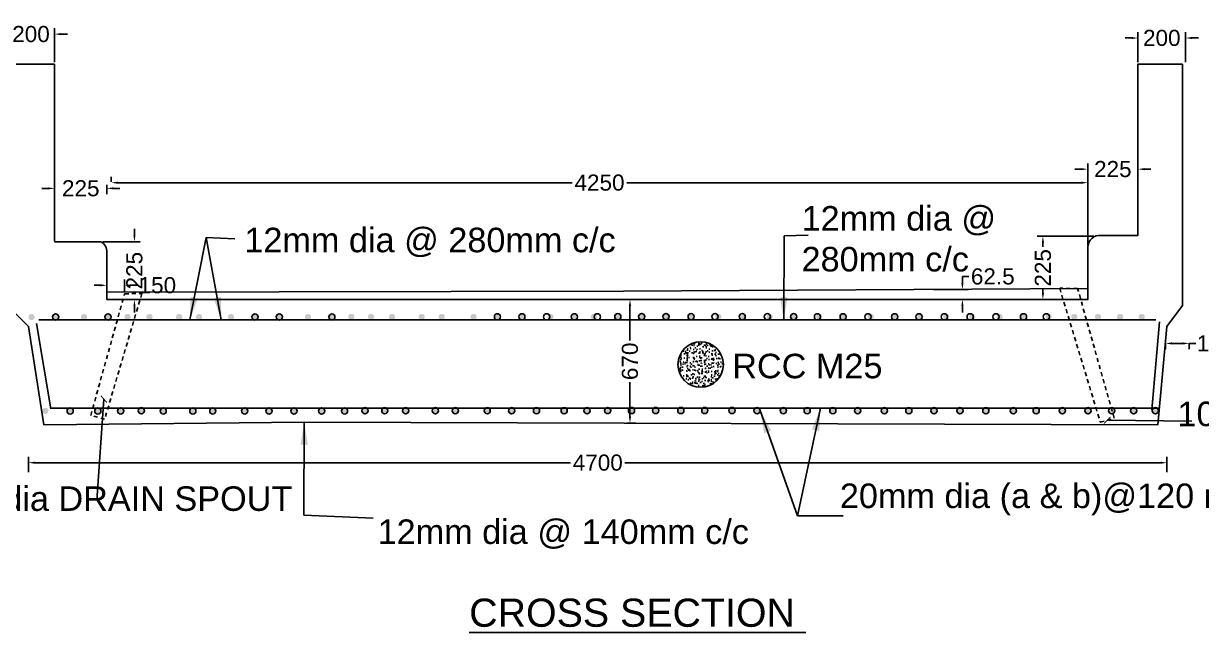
# Model space of a CAD drawing. Header units: inches. Extents: x -199 to -97, y 22 to 107.
# Drawn here: x -170.01 to -133.42, y 53.2 to 72.1 of the extents above; entities that cross this region are included whole.
import ezdxf

# ---------------------------------------------------------------- set-up
doc = ezdxf.new("R2010")
doc.units = ezdxf.units.IN
doc.header["$MEASUREMENT"] = 0
doc.linetypes.add('HIDDEN', pattern=[9.525, 6.35, -3.175])
for name, color, linetype in [('DIMENSION', 255, 'Continuous'), ('DRAWING', 7, 'Continuous'), ('HATCH', 7, 'Continuous'), ('TEXT', 255, 'Continuous')]:
    doc.layers.add(name, color=color, linetype=linetype)
doc.styles.get("Standard").update_dxf_attribs({"font": 'arial.ttf'})
doc.styles.add('TIMES NEW ROMAN', font='times.ttf')
doc.dimstyles.new('dig', dxfattribs={"dimtxt": 0.5, "dimasz": 0.2, "dimexe": 0.18, "dimexo": 0.0625, "dimgap": 0.09, "dimtad": 0, "dimtih": 1, "dimtoh": 1, "dimdec": 4, "dimzin": 0, "dimdsep": 46, "dimtxsty": 'Standard', "dimcen": 0, "dimadec": 0, "dimazin": 0, "dimtfac": 1, "dimtdec": 4, "dimtofl": 0, "dimtmove": 0, "dimatfit": 3, "dimldrblk": 'ARCHTICK', "dimfxl": 1, "dimtolj": 1, "dimtzin": 0, "dimarcsym": 0})
doc.dimstyles.new('ISO-25', dxfattribs={"dimtxt": 0.636364, "dimasz": 0.703125, "dimexe": 1.25, "dimexo": 0.625, "dimtad": 0, "dimtih": 1, "dimtoh": 1, "dimlfac": 100, "dimtxsty": 'TIMES NEW ROMAN', "dimcen": 2.5, "dimadec": 0, "dimazin": 0, "dimtfac": 1, "dimtmove": 0, "dimatfit": 3, "dimfxl": 1, "dimarcsym": 0})

# ---------------------------------------------------------------- blocks, each defined once
blk = doc.blocks.new('*D53')
at = {"layer": 'Defpoints', "color": 0, "ltscale": 0.02, "transparency": 16777216}
for p in [(-134.493, 58.469), (-169.858, 58.114), (-134.493, 58.114)]:
    blk.add_point(p, dxfattribs=at)
at = {"layer": 'DIMENSION', "color": 0, "lineweight": -2, "ltscale": 0.02, "transparency": 16777216}
for p, q in [((-169.858, 58.176), (-169.858, 58.649)), ((-134.493, 58.176), (-134.493, 58.649)), ((-169.658, 58.469), (-153.021, 58.469)), ((-134.693, 58.469), (-151.33, 58.469))]:
    blk.add_line(p, q, dxfattribs=at)
at = {"layer": 'DIMENSION', "color": 0, "ltscale": 0.02, "transparency": 16777216}
for points in [[(-169.658, 58.502), (-169.658, 58.435), (-169.858, 58.469)], [(-134.693, 58.502), (-134.693, 58.435), (-134.493, 58.469)]]:
    blk.add_solid(points, dxfattribs=at)
at = {"layer": 'DIMENSION', "color": 0, "ltscale": 0.02, "transparency": 16777216, "insert": (-152.175, 58.469), "char_height": 0.5, "attachment_point": 5}
blk.add_mtext('\\A1;4700', dxfattribs=at)
blk = doc.blocks.new('_ArchTick')
at = {"color": 0, "linetype": 'ByBlock', "const_width": 0.15}
blk.add_lwpolyline([(-0.5, -0.5), (0.5, 0.5)], dxfattribs=at)
blk = doc.blocks.new('*D56')
at = {"layer": 'Defpoints', "color": 0, "ltscale": 0.02, "transparency": 16777216}
for p in [(-151.336, 63.534), (-151.347, 59.698), (-151.175, 59.698)]:
    blk.add_point(p, dxfattribs=at)
at = {"layer": 'DIMENSION', "color": 0, "lineweight": -2, "ltscale": 0.02, "transparency": 16777216}
for p, q in [((-151.274, 63.534), (-150.995, 63.534)), ((-151.175, 63.334), (-151.175, 62.259)), ((-151.175, 59.898), (-151.175, 60.973)), ((-151.285, 59.698), (-150.995, 59.698))]:
    blk.add_line(p, q, dxfattribs=at)
at = {"layer": 'DIMENSION', "color": 0, "ltscale": 0.02, "transparency": 16777216}
for points in [[(-151.208, 63.334), (-151.141, 63.334), (-151.175, 63.534)], [(-151.208, 59.898), (-151.141, 59.898), (-151.175, 59.698)]]:
    blk.add_solid(points, dxfattribs=at)
at = {"layer": 'DIMENSION', "color": 0, "ltscale": 0.02, "transparency": 16777216, "insert": (-151.175, 61.616), "char_height": 0.5, "attachment_point": 5, "rotation": 90}
blk.add_mtext('\\A1;670', dxfattribs=at)
blk = doc.blocks.new('*D57')
at = {"layer": 'Defpoints', "color": 0, "ltscale": 0.02, "transparency": 16777216}
for p in [(-136.706, 65.503), (-138.346, 63.534), (-136.954, 63.534)]:
    blk.add_point(p, dxfattribs=at)
at = {"layer": 'DIMENSION', "color": 0, "lineweight": -2, "ltscale": 0.02, "transparency": 16777216}
for p, q in [((-136.769, 65.503), (-138.526, 65.503)), ((-138.346, 65.303), (-138.346, 65.167)), ((-138.346, 63.734), (-138.346, 63.87)), ((-137.017, 63.534), (-138.526, 63.534))]:
    blk.add_line(p, q, dxfattribs=at)
at = {"layer": 'DIMENSION', "color": 0, "ltscale": 0.02, "transparency": 16777216}
for points in [[(-138.379, 65.303), (-138.313, 65.303), (-138.346, 65.503)], [(-138.379, 63.734), (-138.313, 63.734), (-138.346, 63.534)]]:
    blk.add_solid(points, dxfattribs=at)
at = {"layer": 'DIMENSION', "color": 0, "ltscale": 0.02, "transparency": 16777216, "insert": (-138.346, 64.518), "char_height": 0.5, "attachment_point": 5, "rotation": 90}
blk.add_mtext('\\A1;225', dxfattribs=at)
blk = doc.blocks.new('*D58')
at = {"layer": 'Defpoints', "color": 0, "ltscale": 0.02, "transparency": 16777216}
for p in [(-134.537, 62.23), (-133.801, 62.243), (-133.801, 62.172)]:
    blk.add_point(p, dxfattribs=at)
at = {"layer": 'DIMENSION', "color": 0, "lineweight": -2, "ltscale": 0.02, "transparency": 16777216}
for p, q in [((-134.537, 62.168), (-134.537, 61.992)), ((-134.337, 62.172), (-134.001, 62.172)), ((-133.801, 62.18), (-133.801, 61.992)), ((-133.801, 62.172), (-133.601, 62.172))]:
    blk.add_line(p, q, dxfattribs=at)
at = {"layer": 'DIMENSION', "color": 0, "ltscale": 0.02, "transparency": 16777216}
for points in [[(-134.337, 62.205), (-134.337, 62.138), (-134.537, 62.172)], [(-134.001, 62.205), (-134.001, 62.138), (-133.801, 62.172)]]:
    blk.add_solid(points, dxfattribs=at)
at = {"layer": 'DIMENSION', "color": 0, "ltscale": 0.02, "transparency": 16777216, "insert": (-132.983, 62.172), "char_height": 0.5, "attachment_point": 5}
blk.add_mtext('\\A1;100', dxfattribs=at)
blk = doc.blocks.new('*D59')
at = {"layer": 'Defpoints', "color": 0, "ltscale": 0.02, "transparency": 16777216}
for p in [(-133.913, 71.654), (-135.394, 70.845), (-133.913, 70.845)]:
    blk.add_point(p, dxfattribs=at)
at = {"layer": 'DIMENSION', "color": 0, "lineweight": -2, "ltscale": 0.02, "transparency": 16777216}
for p, q in [((-135.394, 70.908), (-135.394, 71.834)), ((-133.913, 70.908), (-133.913, 71.834)), ((-135.594, 71.654), (-135.794, 71.654)), ((-133.713, 71.654), (-133.513, 71.654))]:
    blk.add_line(p, q, dxfattribs=at)
at = {"layer": 'DIMENSION', "color": 0, "ltscale": 0.02, "transparency": 16777216}
for points in [[(-135.594, 71.687), (-135.594, 71.62), (-135.394, 71.654)], [(-133.713, 71.687), (-133.713, 71.62), (-133.913, 71.654)]]:
    blk.add_solid(points, dxfattribs=at)
at = {"layer": 'DIMENSION', "color": 0, "ltscale": 0.02, "transparency": 16777216, "insert": (-134.653, 71.654), "char_height": 0.5, "attachment_point": 5}
blk.add_mtext('\\A1;200', dxfattribs=at)
blk = doc.blocks.new('*D60')
at = {"layer": 'Defpoints', "color": 0, "ltscale": 0.02, "transparency": 16777216}
for p in [(-135.394, 67.582), (-135.394, 65.526), (-136.954, 65.157)]:
    blk.add_point(p, dxfattribs=at)
at = {"layer": 'DIMENSION', "color": 0, "lineweight": -2, "ltscale": 0.02, "transparency": 16777216}
for p, q in [((-136.954, 65.219), (-136.954, 67.762)), ((-135.394, 65.589), (-135.394, 67.762)), ((-137.154, 67.582), (-137.354, 67.582)), ((-135.194, 67.582), (-134.994, 67.582))]:
    blk.add_line(p, q, dxfattribs=at)
at = {"layer": 'DIMENSION', "color": 0, "ltscale": 0.02, "transparency": 16777216}
for points in [[(-137.154, 67.615), (-137.154, 67.548), (-136.954, 67.582)], [(-135.194, 67.615), (-135.194, 67.548), (-135.394, 67.582)]]:
    blk.add_solid(points, dxfattribs=at)
at = {"layer": 'DIMENSION', "color": 0, "ltscale": 0.02, "transparency": 16777216, "insert": (-136.174, 67.582), "char_height": 0.5, "attachment_point": 5}
blk.add_mtext('\\A1;225', dxfattribs=at)
blk = doc.blocks.new('*D61')
at = {"layer": 'Defpoints', "color": 0, "ltscale": 0.02, "transparency": 16777216}
for p in [(-167.616, 65.329), (-167.423, 63.534), (-166.568, 63.534)]:
    blk.add_point(p, dxfattribs=at)
at = {"layer": 'DIMENSION', "color": 0, "lineweight": -2, "ltscale": 0.02, "transparency": 16777216}
for p, q in [((-166.568, 65.529), (-166.568, 65.729)), ((-167.554, 65.329), (-166.388, 65.329)), ((-167.361, 63.534), (-166.388, 63.534)), ((-166.568, 63.334), (-166.568, 63.134))]:
    blk.add_line(p, q, dxfattribs=at)
at = {"layer": 'DIMENSION', "color": 0, "ltscale": 0.02, "transparency": 16777216}
for points in [[(-166.601, 65.529), (-166.535, 65.529), (-166.568, 65.329)], [(-166.601, 63.334), (-166.535, 63.334), (-166.568, 63.534)]]:
    blk.add_solid(points, dxfattribs=at)
at = {"layer": 'DIMENSION', "color": 0, "ltscale": 0.02, "transparency": 16777216, "insert": (-166.568, 64.431), "char_height": 0.5, "attachment_point": 5, "rotation": 90}
blk.add_mtext('\\A1;225', dxfattribs=at)
blk = doc.blocks.new('*D62')
at = {"layer": 'Defpoints', "color": 0, "ltscale": 0.02, "transparency": 16777216}
for p in [(-169.047, 67.162), (-167.423, 67.162), (-167.423, 66.986)]:
    blk.add_point(p, dxfattribs=at)
at = {"layer": 'DIMENSION', "color": 0, "lineweight": -2, "ltscale": 0.02, "transparency": 16777216}
for p, q in [((-169.247, 66.986), (-169.447, 66.986)), ((-169.047, 67.1), (-169.047, 66.806)), ((-167.423, 67.1), (-167.423, 66.806)), ((-167.223, 66.986), (-167.023, 66.986))]:
    blk.add_line(p, q, dxfattribs=at)
at = {"layer": 'DIMENSION', "color": 0, "ltscale": 0.02, "transparency": 16777216}
for points in [[(-169.247, 67.019), (-169.247, 66.952), (-169.047, 66.986)], [(-167.223, 67.019), (-167.223, 66.952), (-167.423, 66.986)]]:
    blk.add_solid(points, dxfattribs=at)
at = {"layer": 'DIMENSION', "color": 0, "ltscale": 0.02, "transparency": 16777216, "insert": (-168.235, 66.986), "char_height": 0.5, "attachment_point": 5}
blk.add_mtext('\\A1;225', dxfattribs=at)
blk = doc.blocks.new('*D54')
at = {"layer": 'Defpoints', "color": 0, "ltscale": 0.02, "transparency": 16777216}
for p in [(-167.286, 67.123), (-136.954, 67.162), (-136.954, 67.123)]:
    blk.add_point(p, dxfattribs=at)
at = {"layer": 'DIMENSION', "color": 0, "lineweight": -2, "ltscale": 0.02, "transparency": 16777216}
for p, q in [((-167.286, 67.185), (-167.286, 67.342)), ((-136.954, 67.185), (-136.954, 67.342)), ((-167.086, 67.162), (-152.966, 67.162)), ((-137.154, 67.162), (-151.274, 67.162))]:
    blk.add_line(p, q, dxfattribs=at)
at = {"layer": 'DIMENSION', "color": 0, "ltscale": 0.02, "transparency": 16777216}
for points in [[(-167.086, 67.195), (-167.086, 67.128), (-167.286, 67.162)], [(-137.154, 67.195), (-137.154, 67.128), (-136.954, 67.162)]]:
    blk.add_solid(points, dxfattribs=at)
at = {"layer": 'DIMENSION', "color": 0, "ltscale": 0.02, "transparency": 16777216, "insert": (-152.12, 67.162), "char_height": 0.5, "attachment_point": 5}
blk.add_mtext('\\A1;4250', dxfattribs=at)
blk = doc.blocks.new('*D63')
at = {"layer": 'Defpoints', "color": 0, "ltscale": 0.02, "transparency": 16777216}
for p in [(-170.515, 71.774), (-170.515, 70.845), (-169.047, 70.845)]:
    blk.add_point(p, dxfattribs=at)
at = {"layer": 'DIMENSION', "color": 0, "lineweight": -2, "ltscale": 0.02, "transparency": 16777216}
for p, q in [((-170.715, 71.774), (-170.915, 71.774)), ((-170.515, 70.908), (-170.515, 71.954)), ((-169.047, 70.908), (-169.047, 71.954)), ((-168.847, 71.774), (-168.647, 71.774))]:
    blk.add_line(p, q, dxfattribs=at)
at = {"layer": 'DIMENSION', "color": 0, "ltscale": 0.02, "transparency": 16777216}
for points in [[(-170.715, 71.807), (-170.715, 71.74), (-170.515, 71.774)], [(-168.847, 71.807), (-168.847, 71.74), (-169.047, 71.774)]]:
    blk.add_solid(points, dxfattribs=at)
at = {"layer": 'DIMENSION', "color": 0, "ltscale": 0.02, "transparency": 16777216, "insert": (-169.781, 71.774), "char_height": 0.5, "attachment_point": 5}
blk.add_mtext('\\A1;200', dxfattribs=at)
blk = doc.blocks.new('*D65')
at = {"color": 0, "lineweight": -2, "transparency": 16777216}
for p, q in [((-167.423, 63.766), (-167.423, 64.156)), ((-166.874, 63.776), (-166.874, 64.156)), ((-167.623, 63.976), (-167.823, 63.976)), ((-166.674, 63.976), (-166.474, 63.976))]:
    blk.add_line(p, q, dxfattribs=at)
at = {"color": 0, "transparency": 16777216}
for points in [[(-167.623, 64.009), (-167.623, 63.943), (-167.423, 63.976)], [(-166.674, 64.009), (-166.674, 63.943), (-166.874, 63.976)]]:
    blk.add_solid(points, dxfattribs=at)
at = {"layer": 'Defpoints', "color": 0, "transparency": 16777216}
for p in [(-167.423, 63.704), (-166.874, 63.976), (-166.874, 63.713)]:
    blk.add_point(p, dxfattribs=at)
at = {"color": 0, "transparency": 16777216, "insert": (-165.856, 63.976), "char_height": 0.5, "attachment_point": 5}
blk.add_mtext('\\A1;150', dxfattribs=at)
blk = doc.blocks.new('*D66')
at = {"color": 0, "lineweight": -2, "transparency": 16777216}
for p, q in [((-140.847, 64.049), (-140.847, 64.249)), ((-140.847, 64.249), (-140.647, 64.249)), ((-141.747, 63.849), (-140.667, 63.849)), ((-141.745, 63.534), (-140.667, 63.534)), ((-140.847, 63.334), (-140.847, 63.134))]:
    blk.add_line(p, q, dxfattribs=at)
at = {"color": 0, "transparency": 16777216}
for points in [[(-140.88, 64.049), (-140.813, 64.049), (-140.847, 63.849)], [(-140.88, 63.334), (-140.813, 63.334), (-140.847, 63.534)]]:
    blk.add_solid(points, dxfattribs=at)
at = {"layer": 'Defpoints', "color": 0, "transparency": 16777216}
for p in [(-141.81, 63.849), (-140.847, 63.849), (-141.808, 63.534)]:
    blk.add_point(p, dxfattribs=at)
at = {"color": 0, "transparency": 16777216, "insert": (-139.904, 64.249), "char_height": 0.5, "attachment_point": 5}
blk.add_mtext('\\A1;62.5', dxfattribs=at)

msp = doc.modelspace()

# ---------------------------------------------------------------- hatches: boundary and pattern name
at = {"layer": 'HATCH'}
h = msp.add_hatch(color=256, dxfattribs=at)
h.paths.add_polyline_path([(-169.72436, 63.08035), (-169.80004, 63.08035, 0.30082017), (-169.85893, 62.99133, 1), (-169.66547, 62.99133, 0.30082017)])
h.paths.add_polyline_path([(-168.89351, 62.99133, 0.30082017), (-168.95239, 63.08035), (-169.02808, 63.08035, 0.30082017), (-169.08696, 62.99133, 1)])
h.paths.add_polyline_path([(-168.03429, 62.99133, 0.30082017), (-168.09318, 63.08035), (-168.16886, 63.08035, 0.30082017), (-168.22775, 62.99133, 1)])
h.paths.add_polyline_path([(-167.32215, 62.99133, 0.30082017), (-167.38103, 63.08035), (-167.45672, 63.08035, 0.30082017), (-167.5156, 62.99133, 1)])
h.paths.add_polyline_path([(-166.73314, 63.08035), (-166.83042, 63.08035, 0.26706443), (-166.87851, 62.99674, 1), (-166.68505, 62.99674, 0.26706443)])
h.paths.add_polyline_path([(-166.00294, 62.99133, 0.30082017), (-166.06182, 63.08035), (-166.13751, 63.08035, 0.30082017), (-166.19639, 62.99133, 1)])
h.paths.add_polyline_path([(-165.14068, 63.08035), (-165.21637, 63.08035, 0.30082017), (-165.27525, 62.99133, 1), (-165.0818, 62.99133, 0.30082017)])
h.paths.add_polyline_path([(-164.52143, 63.08035), (-164.59712, 63.08035, 0.30082017), (-164.656, 62.99133, 1), (-164.46254, 62.99133, 0.30082017)])
h.paths.add_polyline_path([(-163.47174, 62.99133, 0.30082017), (-163.53062, 63.08035), (-163.60631, 63.08035, 0.30082017), (-163.66519, 62.99133, 1)])
h.paths.add_polyline_path([(-162.71314, 62.99133, 0.30082017), (-162.77203, 63.08035), (-162.84771, 63.08035, 0.30082017), (-162.9066, 62.99133, 1)])
h.paths.add_polyline_path([(-162.00006, 63.08035), (-162.07575, 63.08035, 0.30082017), (-162.13463, 62.99133, 1), (-161.94118, 62.99133, 0.30082017)])
h.paths.add_polyline_path([(-161.08196, 62.99133, 0.30082017), (-161.14085, 63.08035), (-161.21653, 63.08035, 0.30082017), (-161.27542, 62.99133, 1)])
h.paths.add_polyline_path([(-160.4287, 63.08035), (-160.50439, 63.08035, 0.30082017), (-160.56327, 62.99133, 1), (-160.36982, 62.99133, 0.30082017)])
h.paths.add_polyline_path([(-159.73272, 62.99674, 0.26706443), (-159.78081, 63.08035), (-159.87809, 63.08035, 0.26706443), (-159.92618, 62.99674, 1)])
h.paths.add_polyline_path([(-159.11936, 62.99674, 0.26706443), (-159.16744, 63.08035), (-159.26472, 63.08035, 0.26706443), (-159.31281, 62.99674, 1)])
h.paths.add_polyline_path([(-158.51722, 63.08035), (-158.6145, 63.08035, 0.26706443), (-158.66259, 62.99674, 1), (-158.46914, 62.99674, 0.26706443)])
h.paths.add_polyline_path([(-157.548, 62.99674, 0.26706443), (-157.59608, 63.08035), (-157.69336, 63.08035, 0.26706443), (-157.74145, 62.99674, 1)])
h.paths.add_polyline_path([(-156.92874, 62.99674, 0.26706443), (-156.97683, 63.08035), (-157.07411, 63.08035, 0.26706443), (-157.1222, 62.99674, 1)])
h.paths.add_polyline_path([(-155.93794, 62.99674, 0.26706443), (-155.98603, 63.08035), (-156.08331, 63.08035, 0.26706443), (-156.13139, 62.99674, 1)])
h.paths.add_polyline_path([(-155.17934, 62.99674, 0.26706443), (-155.22743, 63.08035), (-155.32471, 63.08035, 0.26706443), (-155.3728, 62.99674, 1)])
h.paths.add_polyline_path([(-154.40738, 62.99674, 0.26706443), (-154.45546, 63.08035), (-154.55275, 63.08035, 0.26706443), (-154.60083, 62.99674, 1)])
h.paths.add_polyline_path([(-153.54816, 62.99674, 0.26706443), (-153.59625, 63.08035), (-153.69353, 63.08035, 0.26706443), (-153.74162, 62.99674, 1)])
h.paths.add_polyline_path([(-152.83602, 62.99674, 0.26706443), (-152.8841, 63.08035), (-152.98139, 63.08035, 0.26706443), (-153.02947, 62.99674, 1)])
h.paths.add_polyline_path([(-152.19892, 63.00215, 0.2398206), (-152.23872, 63.08035), (-152.35258, 63.08035, 0.2398206), (-152.39238, 63.00215, 1)])
h.paths.add_polyline_path([(-151.45492, 63.0037, 0.23278945), (-151.49266, 63.08035), (-151.61064, 63.08035, 0.23278945), (-151.64838, 63.0037, 1)])
h.paths.add_polyline_path([(-150.70369, 63.0037, 0.23278945), (-150.74143, 63.08035), (-150.85941, 63.08035, 0.23278945), (-150.89715, 63.0037, 1)])
h.paths.add_polyline_path([(-149.92188, 63.0037, 0.23278945), (-149.95962, 63.08035), (-150.0776, 63.08035, 0.23278945), (-150.11534, 63.0037, 1)])
h.paths.add_polyline_path([(-149.17877, 63.0037, 0.23278945), (-149.2165, 63.08035), (-149.33449, 63.08035, 0.23278945), (-149.37223, 63.0037, 1)])
h.paths.add_polyline_path([(-148.33504, 63.0037, 0.23278945), (-148.37277, 63.08035), (-148.49076, 63.08035, 0.23278945), (-148.52849, 63.0037, 1)])
h.paths.add_polyline_path([(-147.60048, 63.08035), (-147.70355, 63.08035, 0.25771792), (-147.74874, 62.9985, 1), (-147.55529, 62.9985, 0.25771792)])
h.paths.add_polyline_path([(-146.73803, 62.9985, 0.25771792), (-146.78322, 63.08035), (-146.88629, 63.08035, 0.25771792), (-146.93149, 62.9985, 1)])
h.paths.add_polyline_path([(-145.99769, 62.99674, 0.26706443), (-146.04577, 63.08035), (-146.14306, 63.08035, 0.26706443), (-146.19114, 62.99674, 1)])
h.paths.add_polyline_path([(-145.20039, 62.99674, 0.26706443), (-145.24848, 63.08035), (-145.34576, 63.08035, 0.26706443), (-145.39385, 62.99674, 1)])
h.paths.add_polyline_path([(-144.42633, 62.99674, 0.26706443), (-144.47441, 63.08035), (-144.5717, 63.08035, 0.26706443), (-144.61978, 62.99674, 1)])
h.paths.add_polyline_path([(-143.59808, 62.99674, 0.26706443), (-143.64617, 63.08035), (-143.74345, 63.08035, 0.26706443), (-143.79153, 62.99674, 1)])
h.paths.add_polyline_path([(-142.88758, 63.08035), (-142.98487, 63.08035, 0.26706443), (-143.03295, 62.99674, 1), (-142.8395, 62.99674, 0.26706443)])
h.paths.add_polyline_path([(-142.10578, 63.08035), (-142.20306, 63.08035, 0.26706443), (-142.25114, 62.99674, 1), (-142.05769, 62.99674, 0.26706443)])
h.paths.add_polyline_path([(-141.30074, 63.08035), (-141.39802, 63.08035, 0.26706443), (-141.44611, 62.99674, 1), (-141.25265, 62.99674, 0.26706443)])
h.paths.add_polyline_path([(-140.44763, 62.99674, 0.26706443), (-140.49572, 63.08035), (-140.593, 63.08035, 0.26706443), (-140.64109, 62.99674, 1)])
h.paths.add_polyline_path([(-139.64424, 63.08035), (-139.74152, 63.08035, 0.26706443), (-139.78961, 62.99674, 1), (-139.59616, 62.99674, 0.26706443)])
h.paths.add_polyline_path([(-138.88401, 62.99674, 0.26706443), (-138.9321, 63.08035), (-139.02938, 63.08035, 0.26706443), (-139.07747, 62.99674, 1)])
h.paths.add_polyline_path([(-138.07124, 62.99674, 0.26706443), (-138.11932, 63.08035), (-138.2166, 63.08035, 0.26706443), (-138.26469, 62.99674, 1)])
h.paths.add_polyline_path([(-137.32204, 63.08035), (-137.41932, 63.08035, 0.26706443), (-137.46741, 62.99674, 1), (-137.27396, 62.99674, 0.26706443)])
h.paths.add_polyline_path([(-136.58667, 63.08035), (-136.68395, 63.08035, 0.26706443), (-136.73204, 62.99674, 1), (-136.53859, 62.99674, 0.26706443)])
h.paths.add_polyline_path([(-135.90077, 63.08035), (-135.99805, 63.08035, 0.26706443), (-136.04614, 62.99674, 1), (-135.85269, 62.99674, 0.26706443)])
h.paths.add_polyline_path([(-135.22812, 63.08035), (-135.32541, 63.08035, 0.26706443), (-135.37349, 62.99674, 1), (-135.18004, 62.99674, 0.26706443)])
h = msp.add_hatch(dxfattribs=at)
h.set_pattern_fill('AR-CONC', color=256, scale=0.038054)
h.set_pattern_definition([(50, (-751.93156, -576.46349), (0.272944445, -0.023879545), [0.02854032, -0.31394349]), (355, (-751.93156, -576.46349), (-0.052800095, 0.28623736), [0.02283225, -0.25115479]), (100.451444, (-751.90881, -576.46548), (0.22014435, 0.26235782), [0.02425554, -0.26681091]), (46.1842, (-751.93156, -576.38738), (0.40612542, -0.0629863), [0.04281048, -0.47091524]), (96.635635, (-751.8977, -576.39263), (0.35567398, 0.37068872), [0.03638333, -0.4002166]), (351.184164, (-751.93156, -576.38738), (0.35567398, 0.37068872), [0.03424838, -0.3767322]), (21, (-751.8935, -576.4064), (0.22714556, -0.153211613), [0.02854032, -0.31394349]), (326, (-751.8935, -576.4064), (0.09259062, 0.27594683), [0.02283225, -0.25115479]), (71.451445, (-751.87458, -576.41917), (0.31973618, 0.12273522), [0.02425554, -0.26681091]), (37.5, (-751.93156, -576.46349), (0.004627282, 0.126678617), [0, -0.248110494, 0, -0.25496017, 0, -0.252106138]), (7.5, (-751.93156, -576.46349), (0.100107842, 0.150088473), [0, -0.14536535, 0, -0.24240243, 0, -0.096085736]), (327.5, (-752.01642, -576.46349), (0.203139491, -0.008582976), [0, -0.095134392, 0, -0.296819302, 0, -0.393856382]), (317.5, (-752.05447, -576.46349), (0.221924246, 0.038093706), [0, -0.12367471, 0, -0.19711846, 0, -0.27969511])])
h.paths.add_polyline_path([(-149.68375, 61.51532, 1), (-148.27135, 61.51532, 1)])
h = msp.add_hatch(color=256, dxfattribs=at)
h.paths.add_polyline_path([(-169.29901, 60.16633), (-169.3747, 60.16633, 0.30082017), (-169.43358, 60.07731, 1), (-169.24013, 60.07731, 0.30082017)])
h.paths.add_polyline_path([(-168.46816, 60.07731, 0.30082017), (-168.52705, 60.16633), (-168.60273, 60.16633, 0.30082017), (-168.66162, 60.07731, 1)])
h.paths.add_polyline_path([(-167.60895, 60.07731, 0.30082017), (-167.66783, 60.16633), (-167.74352, 60.16633, 0.30082017), (-167.8024, 60.07731, 1)])
h.paths.add_polyline_path([(-166.8968, 60.07731, 0.30082017), (-166.95569, 60.16633), (-167.03137, 60.16633, 0.30082017), (-167.09026, 60.07731, 1)])
h.paths.add_polyline_path([(-166.30779, 60.16633), (-166.40507, 60.16633, 0.26706443), (-166.45316, 60.08272, 1), (-166.2597, 60.08272, 0.26706443)])
h.paths.add_polyline_path([(-165.57759, 60.07731, 0.30082017), (-165.63648, 60.16633), (-165.71216, 60.16633, 0.30082017), (-165.77105, 60.07731, 1)])
h.paths.add_polyline_path([(-164.71534, 60.16633), (-164.79102, 60.16633, 0.30082017), (-164.84991, 60.07731, 1), (-164.65645, 60.07731, 0.30082017)])
h.paths.add_polyline_path([(-164.09608, 60.16633), (-164.17177, 60.16633, 0.30082017), (-164.23066, 60.07731, 1), (-164.0372, 60.07731, 0.30082017)])
h.paths.add_polyline_path([(-163.04639, 60.07731, 0.30082017), (-163.10528, 60.16633), (-163.18096, 60.16633, 0.30082017), (-163.23985, 60.07731, 1)])
h.paths.add_polyline_path([(-162.2878, 60.07731, 0.30082017), (-162.34668, 60.16633), (-162.42237, 60.16633, 0.30082017), (-162.48125, 60.07731, 1)])
h.paths.add_polyline_path([(-161.57472, 60.16633), (-161.6504, 60.16633, 0.30082017), (-161.70929, 60.07731, 1), (-161.51583, 60.07731, 0.30082017)])
h.paths.add_polyline_path([(-160.65661, 60.07731, 0.30082017), (-160.7155, 60.16633), (-160.79118, 60.16633, 0.30082017), (-160.85007, 60.07731, 1)])
h.paths.add_polyline_path([(-160.00336, 60.16633), (-160.07904, 60.16633, 0.30082017), (-160.13793, 60.07731, 1), (-159.94447, 60.07731, 0.30082017)])
h.paths.add_polyline_path([(-159.30737, 60.08272, 0.26706443), (-159.35546, 60.16633), (-159.45274, 60.16633, 0.26706443), (-159.50083, 60.08272, 1)])
h.paths.add_polyline_path([(-158.69401, 60.08272, 0.26706443), (-158.7421, 60.16633), (-158.83938, 60.16633, 0.26706443), (-158.88747, 60.08272, 1)])
h.paths.add_polyline_path([(-158.09188, 60.16633), (-158.18916, 60.16633, 0.26706443), (-158.23725, 60.08272, 1), (-158.04379, 60.08272, 0.26706443)])
h.paths.add_polyline_path([(-157.12265, 60.08272, 0.26706443), (-157.17074, 60.16633), (-157.26802, 60.16633, 0.26706443), (-157.31611, 60.08272, 1)])
h.paths.add_polyline_path([(-156.5034, 60.08272, 0.26706443), (-156.55149, 60.16633), (-156.64877, 60.16633, 0.26706443), (-156.69685, 60.08272, 1)])
h.paths.add_polyline_path([(-155.51259, 60.08272, 0.26706443), (-155.56068, 60.16633), (-155.65796, 60.16633, 0.26706443), (-155.70605, 60.08272, 1)])
h.paths.add_polyline_path([(-154.754, 60.08272, 0.26706443), (-154.80208, 60.16633), (-154.89936, 60.16633, 0.26706443), (-154.94745, 60.08272, 1)])
h.paths.add_polyline_path([(-153.98203, 60.08272, 0.26706443), (-154.03012, 60.16633), (-154.1274, 60.16633, 0.26706443), (-154.17549, 60.08272, 1)])
h.paths.add_polyline_path([(-153.12281, 60.08272, 0.26706443), (-153.1709, 60.16633), (-153.26818, 60.16633, 0.26706443), (-153.31627, 60.08272, 1)])
h.paths.add_polyline_path([(-152.41067, 60.08272, 0.26706443), (-152.45876, 60.16633), (-152.55604, 60.16633, 0.26706443), (-152.60413, 60.08272, 1)])
h.paths.add_polyline_path([(-151.77357, 60.08813, 0.2398206), (-151.81337, 60.16633), (-151.92723, 60.16633, 0.2398206), (-151.96703, 60.08813, 1)])
h.paths.add_polyline_path([(-151.02958, 60.08967, 0.23278945), (-151.06731, 60.16633), (-151.1853, 60.16633, 0.23278945), (-151.22303, 60.08967, 1)])
h.paths.add_polyline_path([(-150.27835, 60.08967, 0.23278945), (-150.31608, 60.16633), (-150.43407, 60.16633, 0.23278945), (-150.4718, 60.08967, 1)])
h.paths.add_polyline_path([(-149.49654, 60.08967, 0.23278945), (-149.53427, 60.16633), (-149.65226, 60.16633, 0.23278945), (-149.68999, 60.08967, 1)])
h.paths.add_polyline_path([(-148.75342, 60.08967, 0.23278945), (-148.79116, 60.16633), (-148.90915, 60.16633, 0.23278945), (-148.94688, 60.08967, 1)])
h.paths.add_polyline_path([(-147.90969, 60.08967, 0.23278945), (-147.94743, 60.16633), (-148.06541, 60.16633, 0.23278945), (-148.10315, 60.08967, 1)])
h.paths.add_polyline_path([(-147.17514, 60.16633), (-147.2782, 60.16633, 0.25771792), (-147.3234, 60.08447, 1), (-147.12994, 60.08447, 0.25771792)])
h.paths.add_polyline_path([(-146.31268, 60.08447, 0.25771792), (-146.35788, 60.16633), (-146.46095, 60.16633, 0.25771792), (-146.50614, 60.08447, 1)])
h.paths.add_polyline_path([(-145.57234, 60.08272, 0.26706443), (-145.62043, 60.16633), (-145.71771, 60.16633, 0.26706443), (-145.7658, 60.08272, 1)])
h.paths.add_polyline_path([(-144.77505, 60.08272, 0.26706443), (-144.82314, 60.16633), (-144.92042, 60.16633, 0.26706443), (-144.9685, 60.08272, 1)])
h.paths.add_polyline_path([(-144.00098, 60.08272, 0.26706443), (-144.04907, 60.16633), (-144.14635, 60.16633, 0.26706443), (-144.19444, 60.08272, 1)])
h.paths.add_polyline_path([(-143.17273, 60.08272, 0.26706443), (-143.22082, 60.16633), (-143.3181, 60.16633, 0.26706443), (-143.36619, 60.08272, 1)])
h.paths.add_polyline_path([(-142.46224, 60.16633), (-142.55952, 60.16633, 0.26706443), (-142.60761, 60.08272, 1), (-142.41415, 60.08272, 0.26706443)])
h.paths.add_polyline_path([(-141.68043, 60.16633), (-141.77771, 60.16633, 0.26706443), (-141.8258, 60.08272, 1), (-141.63234, 60.08272, 0.26706443)])
h.paths.add_polyline_path([(-140.87539, 60.16633), (-140.97267, 60.16633, 0.26706443), (-141.02076, 60.08272, 1), (-140.82731, 60.08272, 0.26706443)])
h.paths.add_polyline_path([(-140.02228, 60.08272, 0.26706443), (-140.07037, 60.16633), (-140.16765, 60.16633, 0.26706443), (-140.21574, 60.08272, 1)])
h.paths.add_polyline_path([(-139.2189, 60.16633), (-139.31618, 60.16633, 0.26706443), (-139.36427, 60.08272, 1), (-139.17081, 60.08272, 0.26706443)])
h.paths.add_polyline_path([(-138.45867, 60.08272, 0.26706443), (-138.50675, 60.16633), (-138.60404, 60.16633, 0.26706443), (-138.65212, 60.08272, 1)])
h.paths.add_polyline_path([(-137.64589, 60.08272, 0.26706443), (-137.69398, 60.16633), (-137.79126, 60.16633, 0.26706443), (-137.83935, 60.08272, 1)])
h.paths.add_polyline_path([(-136.8967, 60.16633), (-136.99398, 60.16633, 0.26706443), (-137.04207, 60.08272, 1), (-136.84861, 60.08272, 0.26706443)])
h.paths.add_polyline_path([(-136.16133, 60.16633), (-136.25861, 60.16633, 0.26706443), (-136.3067, 60.08272, 1), (-136.11324, 60.08272, 0.26706443)])
h.paths.add_polyline_path([(-135.47543, 60.16633), (-135.57271, 60.16633, 0.26706443), (-135.6208, 60.08272, 1), (-135.42734, 60.08272, 0.26706443)])
h.paths.add_polyline_path([(-134.80278, 60.16633), (-134.90006, 60.16633, 0.26706443), (-134.94815, 60.08272, 1), (-134.75469, 60.08272, 0.26706443)])

# ---------------------------------------------------------------- linework, layer by layer
for points in [[(-169.1609, 60.14), (-169.61078, 62.78708)], [(-134.96156, 60.10568), (-134.72561, 62.84708)]]:
    msp.add_lwpolyline(points)
at = {"layer": 'DRAWING'}
for p, q in [((-170.5153, 70.84546), (-169.04661, 70.84546)), ((-169.04661, 70.84546), (-169.04661, 65.3449))]:
    msp.add_line(p, q, dxfattribs=at)
for points in [[(-134.0077, 70.84546), (-135.394, 70.84546), (-135.394, 65.52644), (-136.48941, 65.52644), (-136.60155, 65.52644)], [(-134.49322, 62.69971), (-134.0077, 63.34876), (-134.0077, 70.84546)], [(-170.5153, 65.3449), (-170.50732, 63.34876), (-169.85769, 62.69971), (-169.38017, 59.64111), (-161.29388, 59.72707), (-134.77916, 59.64842), (-134.49322, 62.69971)], [(-167.61628, 65.3287), (-169.04661, 65.3287)], [(-136.95441, 65.15674), (-136.95441, 63.53377), (-167.42314, 63.53377), (-167.42314, 65.03512)], [(-167.42314, 63.76619), (-151.37231, 63.79284), (-136.95441, 63.87698)], [(-169.53904, 62.90156), (-134.83846, 62.90156)], [(-169.16538, 60.16633), (-134.73289, 60.16633)]]:
    msp.add_lwpolyline(points, dxfattribs=at)
at = {"layer": 'DRAWING', "linetype": 'HIDDEN', "ltscale": 0.02}
for points in [[(-166.87404, 63.71302), (-166.33773, 63.72212), (-167.49311, 59.81684), (-167.9244, 59.93916)], [(-137.26915, 63.87915), (-137.82571, 63.883), (-136.56356, 59.72707), (-136.13227, 59.84939)]]:
    msp.add_lwpolyline(points, close=True, dxfattribs=at)
at = {"layer": 'DRAWING'}
msp.add_circle((-148.97755, 61.51532), 0.7062, dxfattribs=at)
for centre, radius, start, end in [((-136.56922, 65.14233), 0.38547, 85.188557, 177.857174), ((-167.7726, 65.01554), 0.35001, 356.794016, 63.472301)]:
    msp.add_arc(centre, radius, start, end, dxfattribs=at)
at = {"layer": 'HATCH'}
for centre in [(-169.0182, 62.99288), (-167.38702, 62.99288), (-162.82447, 62.99288), (-162.06587, 62.99288), (-160.43469, 62.99288), (-155.29067, 62.99829), (-154.53207, 62.99829), (-153.76011, 62.99829), (-152.90089, 62.99829), (-152.18875, 62.99829), (-151.55165, 63.0037), (-150.80765, 63.00524), (-150.05642, 63.00524), (-149.27461, 63.00524), (-148.5315, 63.00524), (-147.68777, 63.00524), (-146.90802, 63.00004), (-146.09076, 63.00004), (-145.35042, 62.99829), (-144.55312, 62.99829), (-143.77906, 62.99829), (-142.95081, 62.99829), (-142.19223, 62.99829), (-141.41042, 62.99829), (-140.60538, 62.99829), (-139.80036, 62.99829), (-138.94889, 62.99829), (-138.23674, 62.99829), (-168.56489, 60.07731), (-167.70567, 60.07731), (-166.99353, 60.07731), (-166.35643, 60.08272), (-165.67432, 60.07731), (-164.75318, 60.07731), (-164.13393, 60.07731), (-163.14312, 60.07731), (-162.38452, 60.07731), (-161.61256, 60.07731), (-160.75334, 60.07731), (-160.0412, 60.07731), (-159.4041, 60.08272), (-158.79074, 60.08272), (-158.14052, 60.08272), (-157.21938, 60.08272), (-156.60013, 60.08272), (-155.60932, 60.08272), (-154.85072, 60.08272), (-154.07876, 60.08272), (-153.21954, 60.08272), (-152.5074, 60.08272), (-151.8703, 60.08813), (-151.1263, 60.08967), (-150.37507, 60.08967), (-149.59326, 60.08967), (-148.85015, 60.08967), (-148.00642, 60.08967), (-147.22667, 60.08447), (-146.40941, 60.08447), (-145.66907, 60.08272), (-144.87178, 60.08272), (-144.09771, 60.08272), (-143.26946, 60.08272), (-142.51088, 60.08272), (-141.72907, 60.08272), (-140.92403, 60.08272), (-140.11901, 60.08272), (-139.26754, 60.08272), (-138.5554, 60.08272), (-137.74262, 60.08272), (-136.94534, 60.08272), (-136.20997, 60.08272), (-135.52407, 60.08272), (-134.85142, 60.08272)]:
    msp.add_circle(centre, 0.09673, dxfattribs=at)

# ---------------------------------------------------------------- texts
at = {"layer": 'TEXT'}
msp.add_text('%%UCROSS SECTION ', height=0.875, dxfattribs=at).set_placement((-156.16884, 53.3748))
at = {"layer": 'TEXT', "char_height": 0.7610751, "attachment_point": 1}
for s, insert, width in [('12mm dia @ 280mm c/c', (-145.84342, 66.43688), 8.7458463), ('12mm dia @ 280mm c/c', (-163.15419, 65.76368), 11.6698078), ('RCC M25{\\H0.7219x; }', (-147.99671, 61.85092), 5.5929785), ('100mm dia DRAIN SPOUT', (-134.1675, 60.36365), 12.8072747), ('20mm dia (a & b)@120 mm c/c', (-144.65374, 57.82251), 15.0171329), ('100mm dia DRAIN SPOUT', (-174.48268, 57.73451), 12.8072747), ('12mm dia @ 140mm c/c', (-159.01488, 56.70724), 11.6698078)]:
    msp.add_mtext(s, dxfattribs=dict(at, insert=insert, width=width))

# ---------------------------------------------------------------- dimensions: what is measured, and where the dimension line sits
dim = msp.add_linear_dim(base=(-140.84658, 63.84864), p1=(-141.80798, 63.53377), p2=(-141.80982, 63.84864), angle=90, text='62.5', dimstyle='dig')
dim.commit()
dim.dimension.update_dxf_attribs({"geometry": '*D66', "text_midpoint": (-139.90395, 64.24864)})
dim = msp.add_linear_dim(base=(-166.87404, 63.9761), p1=(-167.42314, 63.70369), p2=(-166.87404, 63.71302), text='150', dimstyle='dig')
dim.commit()
dim.dimension.update_dxf_attribs({"geometry": '*D65', "text_midpoint": (-165.85607, 63.9761)})
at = {"layer": 'DIMENSION', "ltscale": 0.02}
for base, p1, p2, text, picture, middle in [((-170.5153, 71.77369), (-169.04661, 70.84546), (-170.5153, 70.84546), '200', '*D63', (-169.78096, 71.77369)), ((-133.91257, 71.65382), (-135.394, 70.84546), (-133.91257, 70.84546), '200', '*D59', (-134.65328, 71.65382)), ((-135.394, 67.5817), (-136.95441, 65.15674), (-135.394, 65.52644), '225', '*D60', (-136.17421, 67.5817)), ((-136.95441, 67.16176), (-167.28615, 67.12267), (-136.95441, 67.12267), '4250', '*D54', (-152.12028, 67.16176)), ((-167.42314, 66.98568), (-169.04661, 67.16203), (-167.42314, 67.16203), '225', '*D62', (-168.23488, 66.98568)), ((-133.80085, 62.17182), (-134.53719, 62.23044), (-133.80085, 62.24254), '100', '*D58', (-132.98289, 62.17182)), ((-134.49322, 58.46858), (-169.85769, 58.11356), (-134.49322, 58.11356), '4700', '*D53', (-152.17545, 58.46858))]:
    dim = msp.add_linear_dim(base=base, p1=p1, p2=p2, text=text, dimstyle='dig', dxfattribs=at)
    dim.commit()
    dim.dimension.update_dxf_attribs({"geometry": picture, "text_midpoint": middle})
for base, p1, p2, text, picture, middle in [((-166.56809, 63.53377), (-167.61628, 65.3287), (-167.42314, 63.53377), '225', '*D61', (-166.56809, 64.43124)), ((-138.346, 63.53377), (-136.70611, 65.50267), (-136.95441, 63.53377), '225', '*D57', (-138.346, 64.51822)), ((-151.17474, 59.69757), (-151.33605, 63.53377), (-151.34743, 59.69757), '670', '*D56', (-151.17474, 61.61567))]:
    dim = msp.add_linear_dim(base=base, p1=p1, p2=p2, angle=90, text=text, dimstyle='dig', dxfattribs=at)
    dim.commit()
    dim.dimension.update_dxf_attribs({"geometry": picture, "text_midpoint": middle, "text_rotation": 90})

# ---------------------------------------------------------------- leaders
for points in [[(-167.52064, 60.44569), (-167.73225, 57.29778)], [(-136.34792, 59.78823), (-133.72487, 59.76121)]]:
    msp.add_leader(points, dimstyle='dig', override={"dimgap": 0.09, "dimtad": 0})
for points in [[(-147.12994, 60.08447), (-145.97182, 56.8169)], [(-145.25974, 60.16633), (-145.97182, 56.8169), (-144.54768, 56.8169)], [(-161.29388, 59.72707), (-161.3053, 56.84055), (-159.1547, 56.74715)]]:
    msp.add_leader(points, dimstyle='ISO-25', override={"dimgap": 0.625, "dimtad": 0}, dxfattribs=at)
at = {"layer": 'TEXT', "ltscale": 0.02}
for points in [[(-146.39823, 62.90156), (-146.38601, 65.50994), (-145.64009, 65.53437)], [(-164.84959, 62.90156), (-164.33466, 65.46446), (-163.45192, 65.41548)], [(-163.86877, 62.90156), (-164.33466, 65.46446)]]:
    msp.add_leader(points, dimstyle='ISO-25', override={"dimgap": 0.625, "dimtad": 0}, dxfattribs=at)

doc.saveas('drawing.dxf')
